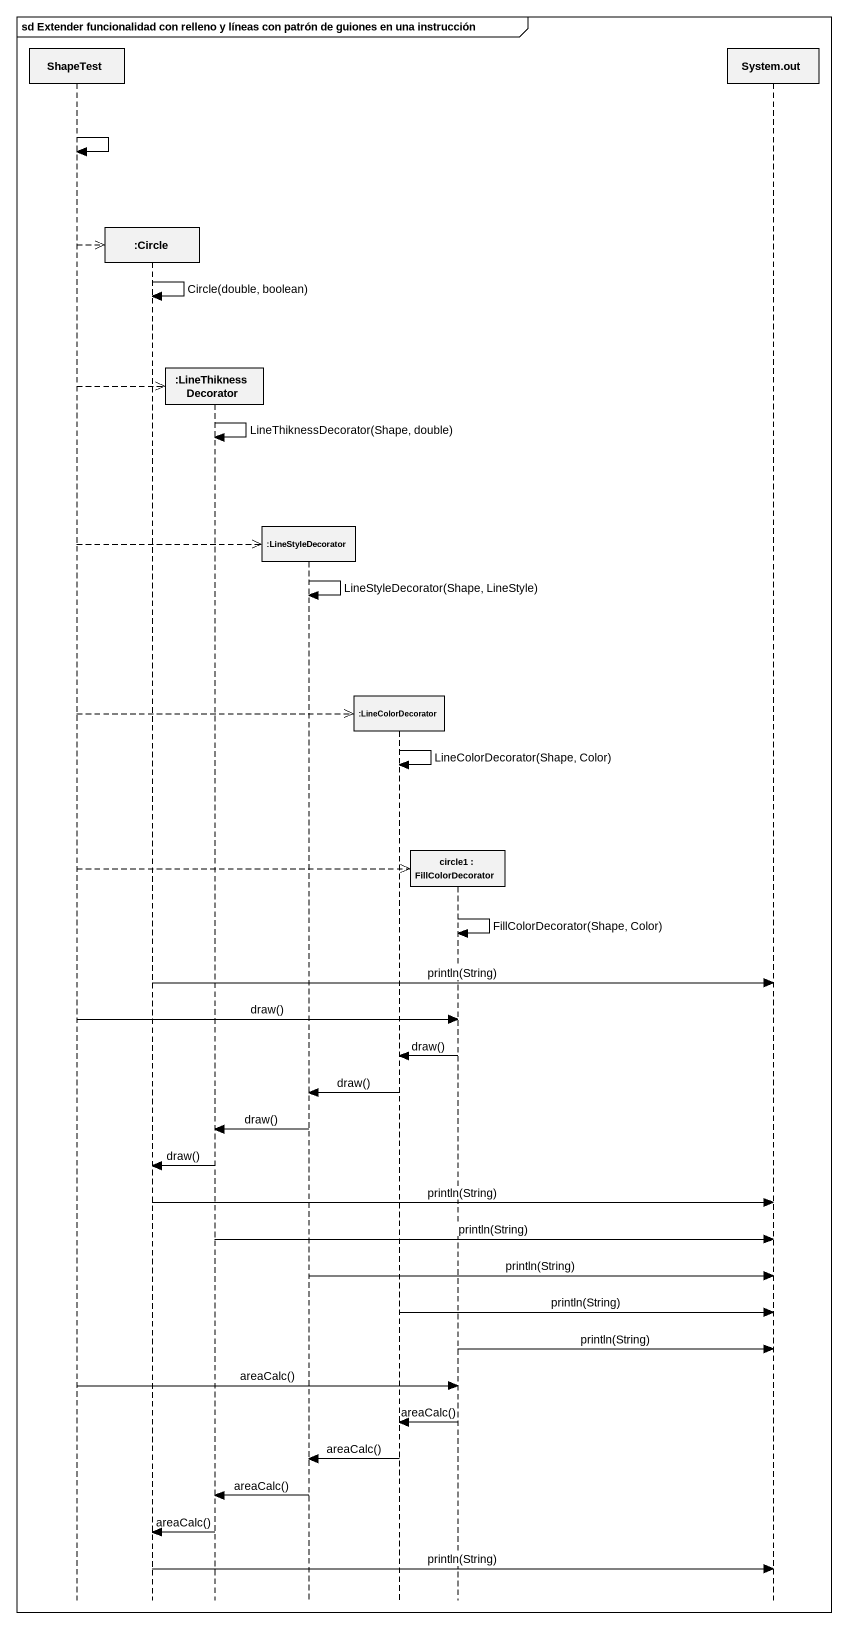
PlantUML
@startuml
mainframe sd Extender funcionalidad con relleno y líneas con patrón de guiones en una instrucción
hide footbox
participant ShapeTest
participant ":Circle" as Circle_
participant ":LineThiknessDecorator" as LineThiknessDecorator
participant ":LineStyleDecorator" as LineStyleDecorator
participant ":LineColorDecorator" as LineColorDecorator
participant "circle1 : FillColorDecorator" as circle1
participant "System.out" as System_out

ShapeTest -> ShapeTest
ShapeTest -->> Circle_ **
Circle_ -> Circle_ : Circle(double, boolean)
ShapeTest -->> LineThiknessDecorator **
LineThiknessDecorator -> LineThiknessDecorator : LineThiknessDecorator(Shape, double)
ShapeTest -->> LineStyleDecorator **
LineStyleDecorator -> LineStyleDecorator : LineStyleDecorator(Shape, LineStyle)
ShapeTest -->> LineColorDecorator **
LineColorDecorator -> LineColorDecorator : LineColorDecorator(Shape, Color)
ShapeTest -->> circle1 **
circle1 -> circle1 : FillColorDecorator(Shape, Color)
Circle_ -> System_out : println(String)
ShapeTest -> circle1 : draw()
circle1 -> LineColorDecorator : draw()
LineColorDecorator -> LineStyleDecorator : draw()
LineStyleDecorator -> LineThiknessDecorator : draw()
LineThiknessDecorator -> Circle_ : draw()
Circle_ -> System_out : println(String)
LineThiknessDecorator -> System_out : println(String)
LineStyleDecorator -> System_out : println(String)
LineColorDecorator -> System_out : println(String)
circle1 -> System_out : println(String)
ShapeTest -> circle1 : areaCalc()
circle1 -> LineColorDecorator : areaCalc()
LineColorDecorator -> LineStyleDecorator : areaCalc()
LineStyleDecorator -> LineThiknessDecorator : areaCalc()
LineThiknessDecorator -> Circle_ : areaCalc()
Circle_ -> System_out : println(String)
@enduml
